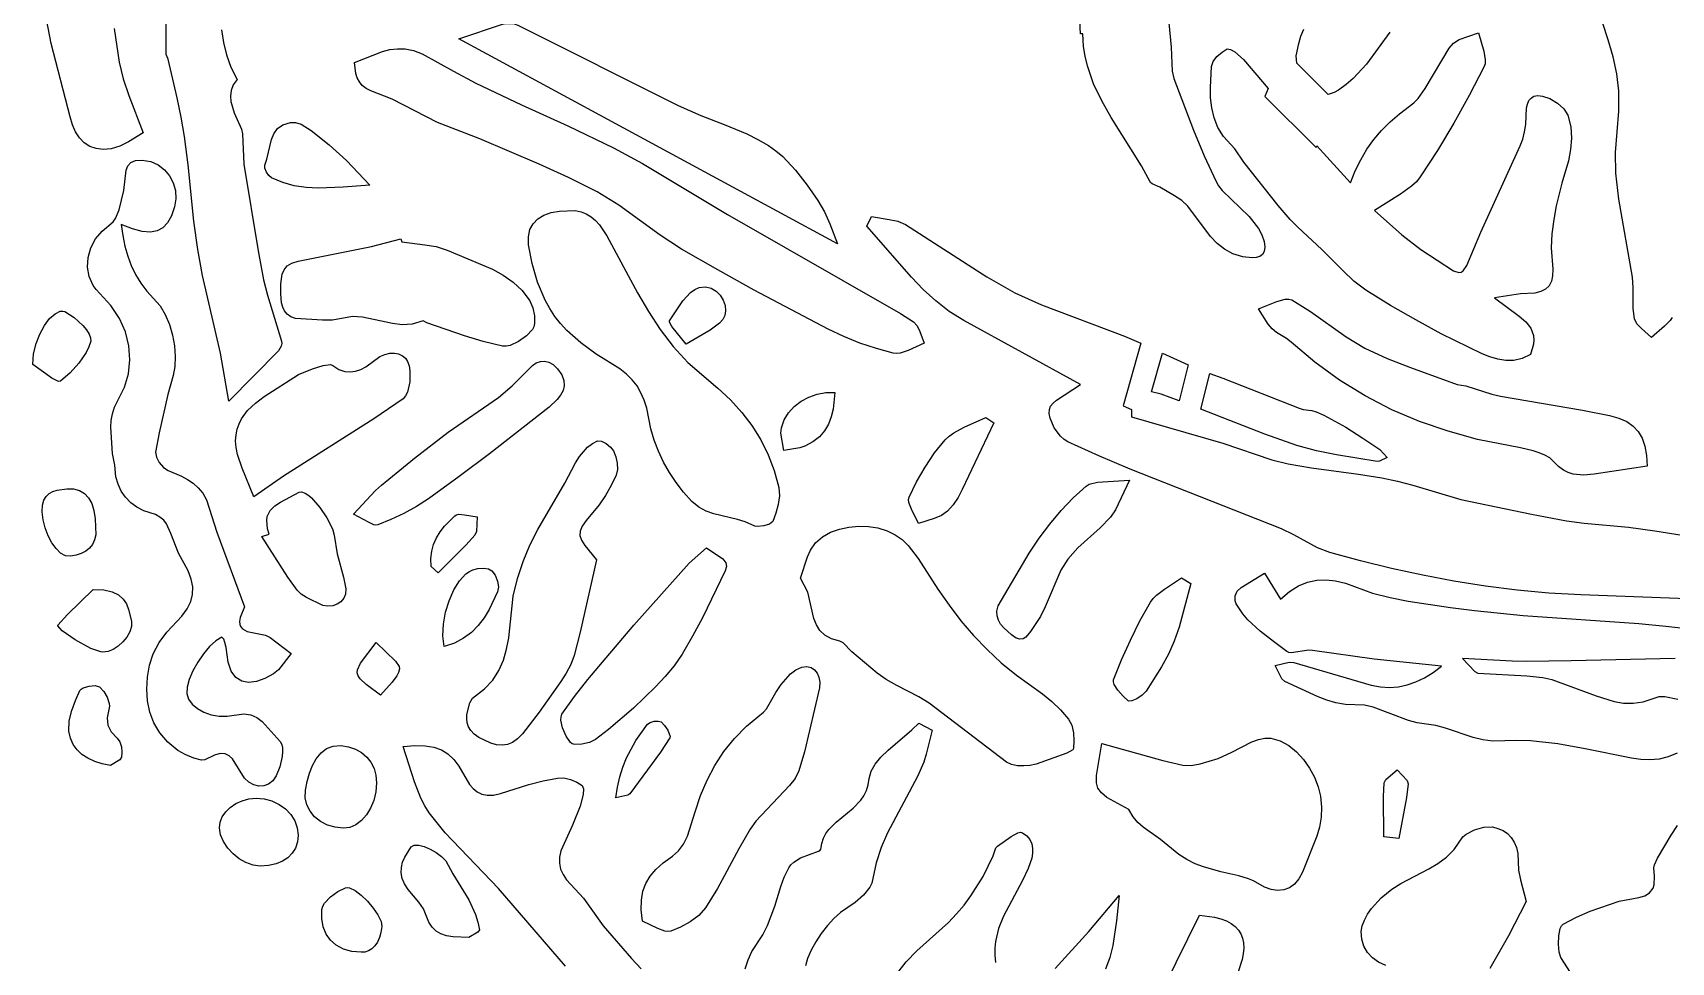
# Model space of a CAD drawing. Header units: centimetres. Extents: x 3 to 18, y 0.8 to 29.
# Drawn here: x 3.01 to 10.25, y 10.61 to 14.71 of the extents above; entities that cross this region are included whole.
import ezdxf

# ---------------------------------------------------------------- set-up
doc = ezdxf.new("R2010")
doc.units = ezdxf.units.CM
doc.layers.add('CUT', color=7, linetype='Continuous')

msp = doc.modelspace()

# ---------------------------------------------------------------- linework, layer by layer
at = {"layer": 'CUT'}
for points in [[(8.010336, 14.943971), (8.038744, 14.650886), (8.042003, 14.545681), (8.049612, 14.513092), (8.136427, 14.284558), (8.183475, 14.17186), (8.234761, 14.061263), (8.247939, 14.038959), (8.264113, 14.018183), (8.382963, 13.90327), (8.423309, 13.851394), (8.439116, 13.82317), (8.448961, 13.793921), (8.451769, 13.768655), (8.448924, 13.749553), (8.441175, 13.735928), (8.429269, 13.727092), (8.413954, 13.722356), (8.395978, 13.721032), (8.355032, 13.725867), (8.310929, 13.739202), (8.273321, 13.75943), (8.240905, 13.785196), (8.212379, 13.815146), (8.111144, 13.94969), (8.084702, 13.974517), (8.053567, 13.995387), (7.987603, 14.033771), (7.953945, 14.047679), (7.947262, 14.054267), (7.907877, 14.128106), (7.773237, 14.341535), (7.731488, 14.414206), (7.695618, 14.489755), (7.668216, 14.569447), (7.658499, 14.611243), (7.651869, 14.654551), (7.64829, 14.709868), (7.638303, 14.709705), (7.620588, 15.061066)], [(3.844612, 14.728183), (3.853202, 14.672638), (3.867008, 14.617587), (3.886815, 14.563087), (3.913408, 14.509194), (3.897092, 14.484562), (3.887744, 14.460159), (3.884433, 14.435813), (3.886228, 14.411352), (3.90141, 14.361401), (3.933168, 14.289729), (3.937576, 14.269162), (3.944083, 14.134827), (4.006773, 13.752049), (4.030992, 13.625106), (4.047622, 13.556849), (4.109993, 13.354476), (4.110599, 13.344027), (4.107892, 13.332262), (4.09607, 13.31174), (3.876841, 13.08873), (3.840898, 13.300826), (3.761432, 13.643777), (3.739844, 13.758892), (3.722821, 13.88303), (3.697308, 14.132711), (3.681861, 14.257166), (3.666982, 14.342785), (3.648672, 14.427903), (3.609362, 14.597733), (3.600886, 14.619619), (3.601783, 14.97074)], [(3.37103, 14.733892), (3.393285, 14.584499), (3.410619, 14.512004), (3.436205, 14.438182), (3.498909, 14.273571), (3.43363, 14.233711), (3.396654, 14.21451), (3.35726, 14.202368), (3.322302, 14.199555), (3.290819, 14.203462), (3.26283, 14.213659), (3.238358, 14.229716), (3.217424, 14.251205), (3.20005, 14.277696), (3.186256, 14.30876), (3.176064, 14.343967), (3.092593, 14.66695), (3.072546, 14.775617)], [(9.004053, 14.717509), (8.900155, 14.577092), (8.842184, 14.513696), (8.810643, 14.486071), (8.776998, 14.462063), (8.758074, 14.451594), (8.732066, 14.442447), (8.592529, 14.580125), (8.590462, 14.612809), (8.601432, 14.667476), (8.610068, 14.69975), (8.623323, 14.731458)], [(10.250784, 13.458651), (10.24207, 13.445071), (10.217196, 13.419506), (10.159592, 13.370058), (10.11459, 13.409881), (10.095094, 13.430478), (10.083917, 13.452977), (10.078022, 13.498039), (10.077863, 13.590857), (10.074574, 13.636851), (10.014872, 13.980349), (10.001371, 14.095308), (10.000588, 14.185905), (10.014946, 14.368394), (10.014935, 14.459152), (10.005588, 14.534413), (9.989256, 14.609329), (9.968011, 14.68345), (9.943924, 14.756329)], [(10.394865, 12.213962), (9.847, 12.234297), (9.705773, 12.241839), (9.565399, 12.254565), (9.425832, 12.272136), (9.28703, 12.294216), (9.148949, 12.320467), (9.011545, 12.350554), (8.874774, 12.384138), (8.738592, 12.420882), (8.684109, 12.441708), (8.579421, 12.498756), (8.526031, 12.524914), (7.857577, 12.78904), (7.718658, 12.847207), (7.581598, 12.909274), (7.565505, 12.919469), (7.549835, 12.93402), (7.522314, 12.971839), (7.504128, 13.014031), (7.500128, 13.034049), (7.500373, 13.051898), (7.505793, 13.066363), (7.516658, 13.080077), (7.531913, 13.093313), (7.637213, 13.161842), (7.123014, 13.444303), (7.057937, 13.485302), (6.998406, 13.531667), (6.94329, 13.582303), (6.891461, 13.636116), (6.694416, 13.861272), (6.714873, 13.903272), (6.793069, 13.891019), (6.830878, 13.882722), (6.865018, 13.868241), (7.224867, 13.637662), (7.348304, 13.567747), (7.465975, 13.513503), (7.831854, 13.375301), (7.90383, 13.344532), (7.825855, 13.068813), (7.863037, 13.052213), (7.863037, 13.01984), (8.265857, 12.90283), (8.482347, 12.8304), (8.555599, 12.811794), (8.658397, 12.793982), (8.865704, 12.766691), (8.968929, 12.750613), (9.037762, 12.735919), (9.106012, 12.717985), (9.317736, 12.655555), (9.628639, 12.589608), (9.784426, 12.561029), (9.862569, 12.550361), (10.058199, 12.532342), (10.173982, 12.517247), (10.443673, 12.474424)], [(10.272721, 11.53488), (10.23251, 11.518389), (10.192385, 11.509172), (10.152122, 11.506024), (10.111497, 11.507735), (10.070287, 11.5131), (9.865769, 11.555008), (9.745066, 11.576466), (9.624401, 11.589172), (9.564489, 11.590631), (9.458066, 11.587722), (9.413773, 11.593894), (9.371468, 11.604647), (9.249233, 11.646025), (9.207629, 11.656738), (9.125015, 11.668919), (9.085831, 11.680152), (8.93076, 11.738657), (8.892353, 11.74716), (8.808509, 11.750671), (8.765982, 11.757471), (8.725863, 11.768688), (8.687529, 11.783202), (8.539538, 11.851848), (8.526197, 11.863008), (8.496852, 11.922598), (8.559831, 11.936532), (8.57922, 11.935082), (8.921977, 11.835612), (8.962917, 11.827481), (9.002887, 11.824961), (9.04207, 11.827905), (9.080648, 11.836167), (9.118807, 11.849599), (9.156728, 11.868055), (9.194596, 11.891387), (9.232593, 11.919448), (8.934591, 11.949853), (8.662296, 11.988879), (8.646613, 11.989355), (8.567767, 11.977999), (8.557351, 11.979426), (8.54885, 11.983484), (8.489471, 12.027643), (8.430831, 12.073616), (8.377368, 12.123499), (8.353967, 12.150561), (8.325633, 12.193963), (8.321028, 12.207234), (8.3206, 12.230387), (8.330079, 12.249905), (8.347304, 12.266849), (8.450433, 12.33007), (8.521273, 12.21464), (8.561043, 12.248548), (8.600809, 12.273565), (8.640806, 12.290254), (8.681272, 12.299179), (8.722442, 12.300904), (8.764554, 12.295993), (8.807843, 12.28501), (8.927571, 12.241848), (9.005468, 12.221758), (9.084877, 12.206189), (9.271011, 12.177605), (9.377978, 12.164532), (9.592506, 12.143551), (10.103663, 12.10798), (10.222487, 12.096467), (10.578431, 12.05588)], [(10.263872, 11.953402), (9.80473, 11.942552), (9.60724, 11.940245), (9.543484, 11.941476), (9.324645, 11.95263), (9.37876, 11.895068), (9.392382, 11.888937), (9.608355, 11.876128), (9.679953, 11.86912), (9.719287, 11.860224), (9.914841, 11.787864), (9.994439, 11.763029), (10.035464, 11.756191), (10.07796, 11.755342), (10.12242, 11.762185), (10.192548, 11.784674), (10.218411, 11.784984), (10.275779, 11.773054)], [(6.157856, 10.583719), (6.169883, 10.623698), (6.185982, 10.660421), (6.234879, 10.733317), (6.256537, 10.774958), (6.288036, 10.860506), (6.314619, 10.946242), (6.330132, 10.988119), (6.349295, 11.028769), (6.358946, 11.042416), (6.371639, 11.054619), (6.401247, 11.073994), (6.481438, 11.102001), (6.488832, 11.106604), (6.491748, 11.111623), (6.495479, 11.137048), (6.502955, 11.159699), (6.513646, 11.180002), (6.527024, 11.198383), (6.559729, 11.231082), (6.634137, 11.292149), (6.667386, 11.327328), (6.681172, 11.347569), (6.692362, 11.370145), (6.700426, 11.395483), (6.704837, 11.424007), (6.713077, 11.456048), (6.731168, 11.487306), (6.756928, 11.517952), (6.788173, 11.548162), (6.89299, 11.637911), (6.924344, 11.668112), (6.9825, 11.636415), (6.956954, 11.530428), (6.94554, 11.496226), (6.917521, 11.431979), (6.786005, 11.183316), (6.758061, 11.118634), (6.736008, 11.051105), (6.717016, 10.961703), (6.707877, 10.94352), (6.679698, 10.908267), (6.643567, 10.876739), (6.577847, 10.832113), (6.548932, 10.805813), (6.520281, 10.774349), (6.493129, 10.739348), (6.468715, 10.70244), (6.448276, 10.665251), (6.433049, 10.629412), (6.424273, 10.596549)], [(5.364374, 10.595426), (5.06732, 10.937384), (4.832603, 11.183673), (4.762231, 11.271376), (4.74236, 11.30256), (4.725445, 11.336029), (4.697653, 11.408378), (4.646396, 11.564647), (4.698443, 11.569128), (4.74351, 11.568219), (4.782411, 11.561784), (4.815959, 11.549686), (4.844969, 11.531791), (4.870253, 11.507962), (4.892625, 11.478065), (4.939957, 11.396995), (4.955992, 11.378763), (4.974199, 11.364286), (4.994953, 11.354253), (5.018631, 11.349356), (5.045608, 11.350284), (5.07626, 11.357727), (5.201468, 11.39649), (5.264928, 11.41261), (5.328901, 11.425519), (5.356568, 11.425958), (5.385861, 11.419432), (5.413907, 11.407535), (5.437831, 11.391864), (5.443565, 11.377207), (5.442385, 11.353387), (5.429117, 11.301297), (5.39548, 11.217245), (5.343054, 11.104554), (5.336756, 11.075819), (5.336743, 11.049036), (5.342414, 11.02384), (5.353168, 10.999864), (5.368404, 10.976743), (5.442737, 10.895051), (5.529843, 10.772971), (5.654741, 10.629602), (5.698532, 10.583855)], [(9.801385, 10.567653), (9.758494, 10.633112), (9.751127, 10.656903), (9.748388, 10.691602), (9.749464, 10.728823), (9.755938, 10.76092), (9.761694, 10.772657), (9.769395, 10.780246), (9.827851, 10.811532), (9.889037, 10.838408), (10.015696, 10.882028), (10.103269, 10.897559), (10.129405, 10.905269), (10.150934, 10.918487), (10.166006, 10.939758), (10.170544, 10.954209), (10.172467, 10.992331), (10.169097, 11.029496), (10.172076, 11.042977), (10.185071, 11.071177), (10.245339, 11.172767), (10.273278, 11.2154)], [(6.82622, 10.561576), (6.868112, 10.613598), (6.914877, 10.662183), (7.05494, 10.788431), (7.090984, 10.825718), (7.124057, 10.864506), (7.15436, 10.90484), (7.207461, 10.990316), (7.251895, 11.082492), (7.264457, 11.117155), (7.271246, 11.124845), (7.33236, 11.167772), (7.360806, 11.18309), (7.37228, 11.185932), (7.381076, 11.184314), (7.400494, 11.170129), (7.414168, 11.153629), (7.422666, 11.135166), (7.426556, 11.115093), (7.426406, 11.093765), (7.422785, 11.071535), (7.407398, 11.02578), (7.381909, 10.97271), (7.298016, 10.815866), (7.27646, 10.761324), (7.262553, 10.704129), (7.2593, 10.674251), (7.258958, 10.643366), (7.261861, 10.61136)], [(8.986305, 10.598415), (8.954242, 10.612975), (8.926921, 10.632119), (8.904959, 10.65553), (8.888976, 10.682893), (8.87959, 10.713889), (8.87742, 10.748203), (8.88158, 10.773189), (8.891204, 10.7988), (8.90538, 10.824487), (8.923193, 10.849699), (8.966074, 10.896499), (9.012537, 10.934794), (9.05178, 10.9597), (9.176316, 11.024059), (9.216381, 11.048065), (9.253865, 11.076351), (9.287653, 11.110717), (9.326582, 11.165944), (9.340764, 11.1779), (9.37767, 11.197417), (9.419054, 11.208867), (9.456621, 11.209599), (9.48126, 11.203471), (9.503578, 11.193716), (9.523228, 11.180369), (9.539866, 11.163467), (9.553146, 11.143045), (9.562722, 11.119139), (9.568248, 11.091784), (9.571851, 11.018928), (9.580131, 10.976628), (9.605454, 10.88), (9.527584, 10.729279), (9.445134, 10.584487)], [(7.525905, 10.584701), (7.674216, 10.747803), (7.808029, 10.906502), (7.797104, 10.794747), (7.781084, 10.686104), (7.767685, 10.633496), (7.748838, 10.582322)], [(8.009349, 10.506591), (8.162622, 10.820911), (8.229862, 10.811735), (8.257956, 10.804168), (8.282454, 10.79464), (8.303419, 10.783173), (8.320919, 10.769786), (8.335017, 10.754499), (8.34578, 10.737333), (8.353274, 10.718307), (8.357562, 10.697442), (8.358711, 10.674758), (8.356787, 10.650274), (8.351854, 10.624012), (8.333224, 10.566229)]]:
    msp.add_lwpolyline(points, dxfattribs=at)
for points in [[(5.152678, 14.748179), (5.861073, 14.393546), (5.961726, 14.350063), (6.064357, 14.310385), (6.165199, 14.268168), (6.213774, 14.244125), (6.26049, 14.217067), (6.292752, 14.19424), (6.323188, 14.168141), (6.379348, 14.108431), (6.430507, 14.042534), (6.478202, 13.975048), (6.508036, 13.923947), (6.530939, 13.871614), (6.564182, 13.783366), (4.892231, 14.688576), (5.086169, 14.753644), (5.102466, 14.756542), (5.137218, 14.753777)], [(9.050929, 14.002625), (8.936304, 13.931017), (9.057495, 13.822924), (9.140758, 13.758666), (9.284652, 13.664685), (9.308847, 13.656743), (9.318585, 13.658484), (9.327301, 13.664207), (9.343319, 13.688121), (9.405934, 13.834701), (9.578936, 14.215282), (9.590371, 14.245826), (9.598765, 14.277945), (9.603824, 14.310702), (9.607511, 14.383124), (9.611473, 14.400543), (9.617918, 14.415381), (9.627291, 14.426983), (9.640037, 14.434693), (9.656602, 14.437857), (9.67743, 14.435818), (9.7108, 14.424271), (9.743941, 14.404724), (9.771775, 14.379767), (9.789221, 14.351993), (9.802888, 14.300382), (9.806497, 14.249585), (9.802221, 14.199417), (9.792233, 14.149693), (9.763816, 14.050839), (9.738636, 13.951547), (9.728098, 13.890233), (9.719767, 13.828205), (9.716246, 13.766415), (9.723375, 13.671957), (9.722539, 13.642824), (9.717236, 13.618365), (9.707071, 13.598531), (9.691649, 13.583271), (9.670576, 13.572534), (9.643456, 13.56627), (9.58074, 13.562907), (9.466184, 13.545266), (9.575182, 13.464531), (9.604187, 13.438742), (9.625882, 13.410577), (9.638081, 13.378274), (9.639936, 13.36002), (9.638597, 13.34007), (9.625242, 13.294204), (9.588407, 13.276556), (9.551993, 13.268284), (9.516067, 13.267847), (9.480697, 13.273706), (9.445949, 13.28432), (9.411891, 13.298151), (9.23117, 13.38634), (9.118036, 13.447304), (9.006803, 13.511745), (8.897566, 13.57922), (8.845429, 13.61834), (8.797194, 13.663595), (8.703488, 13.758475), (8.596962, 13.8563), (8.564009, 13.891138), (8.51143, 13.95307), (8.359145, 14.143594), (8.319717, 14.202728), (8.269716, 14.257386), (8.24455, 14.297332), (8.22748, 14.339324), (8.217146, 14.382968), (8.212189, 14.427867), (8.211249, 14.473628), (8.215982, 14.566156), (8.223581, 14.588204), (8.240609, 14.61002), (8.26287, 14.629207), (8.286168, 14.643365), (8.300239, 14.641817), (8.319586, 14.630488), (8.357128, 14.59653), (8.466616, 14.469235), (8.452284, 14.434238), (8.679134, 14.208779), (8.682122, 14.216018), (8.830462, 14.052212), (8.851145, 14.10508), (8.875136, 14.154449), (8.902465, 14.200537), (8.933162, 14.243563), (8.967259, 14.283745), (9.004785, 14.3213), (9.045771, 14.356448), (9.110214, 14.405645), (9.128194, 14.42479), (9.159878, 14.469272), (9.265609, 14.647384), (9.285644, 14.66973), (9.309711, 14.685105), (9.395898, 14.71485), (9.41814, 14.633452), (9.424932, 14.59495), (9.424131, 14.577829), (9.419348, 14.562729), (9.354568, 14.438526), (9.286474, 14.315943), (9.214517, 14.195686), (9.138148, 14.078459), (9.120823, 14.057009), (9.100148, 14.03762)], [(6.523433, 13.407178), (6.197344, 13.579243), (6.036003, 13.668428), (5.876223, 13.760252), (5.781909, 13.821724), (5.598784, 13.953953), (5.503216, 14.012601), (5.376606, 14.076335), (5.247186, 14.134861), (4.985709, 14.246824), (4.798508, 14.319627), (4.598685, 14.422134), (4.504163, 14.457962), (4.483244, 14.469185), (4.466593, 14.482377), (4.453756, 14.497719), (4.444277, 14.515389), (4.437704, 14.535568), (4.431456, 14.584169), (4.555349, 14.631834), (4.588423, 14.640418), (4.621707, 14.644737), (4.65598, 14.643842), (4.692023, 14.636783), (4.730616, 14.622608), (4.869112, 14.544769), (4.967909, 14.492889), (5.169956, 14.39648), (5.374245, 14.303543), (5.57634, 14.206476), (5.704049, 14.137203), (6.078923, 13.913063), (6.84326, 13.476062), (6.90061, 13.438383), (6.916382, 13.420829), (6.92773, 13.396954), (6.947292, 13.34473), (6.876545, 13.313158), (6.84212, 13.301362), (6.82581, 13.299259), (6.810355, 13.300754), (6.736611, 13.320744), (6.663783, 13.345327), (6.59251, 13.37423)], [(4.065314, 14.07424), (4.053423, 14.084411), (4.043043, 14.100187), (4.036638, 14.116927), (4.036674, 14.129987), (4.045581, 14.15706), (4.065195, 14.243543), (4.076079, 14.269518), (4.092494, 14.291763), (4.116454, 14.308895), (4.149974, 14.319534), (4.172257, 14.31878), (4.196196, 14.310889), (4.240901, 14.284248), (4.320746, 14.219805), (4.397409, 14.151338), (4.500609, 14.042828), (4.382266, 14.033441), (4.271496, 14.029443), (4.218376, 14.032327), (4.166459, 14.039991), (4.115515, 14.05358)], [(3.823793, 12.511374), (3.945895, 12.181514), (3.92772, 12.133901), (3.925115, 12.117125), (3.926139, 12.103509), (3.930347, 12.092669), (3.937299, 12.084219), (3.957658, 12.072941), (4.038502, 12.056315), (4.060229, 12.046218), (4.152136, 11.975289), (4.096902, 11.903151), (4.07484, 11.885089), (4.035875, 11.864533), (3.998871, 11.851845), (3.964696, 11.847889), (3.934217, 11.853527), (3.908302, 11.869622), (3.887818, 11.897037), (3.873633, 11.936636), (3.865284, 12.00098), (3.859726, 12.024192), (3.854728, 12.038694), (3.845748, 12.046724), (3.819868, 12.030925), (3.792615, 12.005581), (3.765618, 11.973305), (3.740507, 11.936707), (3.71891, 11.898398), (3.702456, 11.860991), (3.692774, 11.827095), (3.691493, 11.799323), (3.699732, 11.774094), (3.715942, 11.751356), (3.738804, 11.731768), (3.766997, 11.715989), (3.799201, 11.704679), (3.834095, 11.698497), (3.87036, 11.698102), (3.943037, 11.709124), (3.974085, 11.704551), (4.000801, 11.692408), (4.024167, 11.674668), (4.103791, 11.587239), (4.110533, 11.576586), (4.113903, 11.561047), (4.114317, 11.541877), (4.112188, 11.520331), (4.101961, 11.475129), (4.086535, 11.435481), (4.071404, 11.413338), (4.052819, 11.398443), (4.031864, 11.390565), (4.009621, 11.389477), (3.987176, 11.394948), (3.96561, 11.406747), (3.946009, 11.424647), (3.892832, 11.509743), (3.878145, 11.523951), (3.860692, 11.532535), (3.839558, 11.53399), (3.813828, 11.526812), (3.771436, 11.505378), (3.757059, 11.504966), (3.722171, 11.512927), (3.68502, 11.528709), (3.652699, 11.54764), (3.607632, 11.584332), (3.572279, 11.625038), (3.545968, 11.669231), (3.528028, 11.716383), (3.517785, 11.765968), (3.514567, 11.817458), (3.517702, 11.870324), (3.526518, 11.92404), (3.543105, 11.974365), (3.569553, 12.023227), (3.602916, 12.068657), (3.670281, 12.14057), (3.693151, 12.172207), (3.708788, 12.203956), (3.717119, 12.236179), (3.718075, 12.269237), (3.711583, 12.303493), (3.697573, 12.339307), (3.654454, 12.417426), (3.621134, 12.504645), (3.601913, 12.54691), (3.589761, 12.562994), (3.572811, 12.577091), (3.553307, 12.588072), (3.501437, 12.604943), (3.471702, 12.620385), (3.444891, 12.640488), (3.421608, 12.664607), (3.402455, 12.692097), (3.388038, 12.722314), (3.378957, 12.754613), (3.374239, 12.805786), (3.364268, 12.85821), (3.356023, 12.974693), (3.357868, 13.003715), (3.363223, 13.032965), (3.373063, 13.062578), (3.416638, 13.150056), (3.434085, 13.209946), (3.440625, 13.271335), (3.43618, 13.333196), (3.42067, 13.394506), (3.394018, 13.45424), (3.356145, 13.511372), (3.29124, 13.581688), (3.27836, 13.599796), (3.260847, 13.639043), (3.253804, 13.680892), (3.256602, 13.723621), (3.268614, 13.765506), (3.28921, 13.804822), (3.317761, 13.839847), (3.366384, 13.880075), (3.376882, 13.895093), (3.392666, 13.933269), (3.414082, 14.019356), (3.424584, 14.108915), (3.431794, 14.127776), (3.444669, 14.142378), (3.465125, 14.151298), (3.495075, 14.153113), (3.532328, 14.146279), (3.565272, 14.131525), (3.593288, 14.110101), (3.615757, 14.083254), (3.632058, 14.052236), (3.641573, 14.018295), (3.643683, 13.982682), (3.637767, 13.946644), (3.624014, 13.907085), (3.607161, 13.876254), (3.586517, 13.854051), (3.561391, 13.840377), (3.531093, 13.835131), (3.494933, 13.838214), (3.452221, 13.849525), (3.402265, 13.868964), (3.408926, 13.819939), (3.418339, 13.773315), (3.430766, 13.72904), (3.446471, 13.687058), (3.465717, 13.647315), (3.488766, 13.609757), (3.515881, 13.57433), (3.573885, 13.509508), (3.596432, 13.47103), (3.614669, 13.427508), (3.628298, 13.380904), (3.637023, 13.33318), (3.640547, 13.286297), (3.638571, 13.242219), (3.6308, 13.202907), (3.607497, 13.119021), (3.569189, 12.948953), (3.553915, 12.863245), (3.557176, 12.842011), (3.570149, 12.817993), (3.588748, 12.796524), (3.608887, 12.782936), (3.668075, 12.757636), (3.695161, 12.743316), (3.720076, 12.726683), (3.742447, 12.706836), (3.7619, 12.682878), (3.778063, 12.653908)], [(6.199334, 12.537116), (6.157649, 12.55632), (6.123712, 12.567115), (6.018653, 12.59099), (5.984691, 12.603155), (5.952331, 12.620943), (5.922213, 12.646468), (5.885386, 12.687611), (5.852158, 12.730292), (5.822564, 12.774532), (5.796643, 12.82035), (5.774432, 12.867767), (5.755967, 12.916802), (5.741286, 12.967476), (5.722294, 13.058538), (5.711324, 13.093943), (5.697241, 13.126317), (5.679767, 13.155953), (5.658625, 13.183142), (5.633539, 13.208177), (5.60423, 13.231351), (5.499633, 13.296553), (5.431311, 13.345753), (5.369236, 13.401032), (5.341721, 13.4311), (5.317183, 13.462865), (5.294708, 13.497689), (5.274447, 13.534675), (5.240663, 13.613496), (5.216025, 13.696067), (5.200725, 13.779123), (5.199874, 13.814944), (5.206775, 13.845909), (5.22086, 13.872023), (5.241563, 13.893288), (5.268318, 13.90971), (5.300558, 13.921292), (5.337717, 13.928038), (5.407004, 13.929826), (5.432468, 13.925121), (5.455792, 13.916155), (5.477149, 13.903247), (5.496714, 13.886716), (5.514658, 13.866879), (5.546381, 13.818561), (5.68168, 13.566475), (5.729869, 13.484538), (5.782071, 13.405435), (5.839765, 13.330236), (5.904433, 13.260015), (6.036871, 13.146607), (6.091817, 13.094553), (6.141958, 13.039407), (6.186861, 12.980896), (6.226093, 12.918746), (6.259221, 12.852683), (6.28581, 12.782433), (6.305427, 12.707723), (6.30814, 12.670931), (6.303125, 12.632328), (6.292578, 12.593922), (6.278696, 12.557723), (6.264692, 12.546344), (6.239294, 12.538348), (6.211417, 12.535755)], [(4.29037, 13.446263), (4.17213, 13.454423), (4.151287, 13.461513), (4.135167, 13.472613), (4.123252, 13.487008), (4.115026, 13.503986), (4.109971, 13.522832), (4.107306, 13.563275), (4.107592, 13.606769), (4.113113, 13.649847), (4.121225, 13.669063), (4.134709, 13.685573), (4.154922, 13.698511), (4.183219, 13.707009), (4.507959, 13.771627), (4.636484, 13.805359), (4.64052, 13.791882), (4.743175, 13.779546), (4.793427, 13.770952), (4.840678, 13.755589), (5.042013, 13.671782), (5.089296, 13.645729), (5.133261, 13.614646), (5.172859, 13.577037), (5.207042, 13.53141), (5.220264, 13.501321), (5.227704, 13.465747), (5.227647, 13.431628), (5.224272, 13.417282), (5.218379, 13.405901), (5.191073, 13.377116), (5.156092, 13.351726), (5.11899, 13.334916), (5.10138, 13.331349), (5.085324, 13.331872), (5.00089, 13.351707), (4.917573, 13.377572), (4.751951, 13.434649), (4.735413, 13.444224), (4.687255, 13.429139), (4.643292, 13.425919), (4.599516, 13.431169), (4.467758, 13.460305), (4.423175, 13.461998), (4.335506, 13.445792)], [(5.982525, 13.593801), (6.007757, 13.587986), (6.029417, 13.574755), (6.04704, 13.556099), (6.060163, 13.534011), (6.068323, 13.510485), (6.071055, 13.487511), (6.067897, 13.467084), (6.058465, 13.449009), (6.043708, 13.432559), (6.002046, 13.402529), (5.896905, 13.339902), (5.833563, 13.418939), (5.82237, 13.437812), (5.822602, 13.443211), (5.881432, 13.531424), (5.915625, 13.568117), (5.934304, 13.581439), (5.954184, 13.590205)], [(8.541259, 13.538989), (8.557255, 13.539591), (8.570812, 13.535656), (8.652756, 13.485091), (8.810556, 13.372696), (8.893025, 13.323521), (8.992304, 13.277727), (9.094573, 13.237778), (9.301539, 13.162728), (9.339481, 13.156779), (9.453985, 13.119664), (9.492724, 13.110415), (9.853909, 13.048629), (9.973715, 13.025321), (10.015467, 13.013906), (10.050191, 12.998662), (10.078411, 12.979151), (10.100654, 12.954937), (10.117446, 12.925583), (10.129312, 12.890653), (10.136779, 12.849709), (10.140372, 12.802317), (9.906625, 12.767044), (9.858392, 12.762819), (9.813261, 12.766753), (9.791451, 12.773586), (9.769927, 12.784628), (9.748526, 12.800601), (9.709569, 12.83816), (9.688196, 12.851112), (9.663782, 12.861544), (9.637141, 12.869917), (9.580446, 12.882333), (9.390955, 12.920147), (9.26099, 12.95579), (9.134899, 12.99937), (9.01284, 13.051279), (8.894971, 13.111908), (8.781449, 13.181648), (8.672434, 13.260891), (8.568082, 13.350027), (8.54771, 13.365465), (8.503321, 13.392351), (8.483736, 13.408342), (8.466912, 13.42847), (8.424504, 13.496754), (8.504122, 13.528222)], [(3.109793, 13.475023), (3.132822, 13.485973), (3.143588, 13.486771), (3.153595, 13.48412), (3.193824, 13.458538), (3.232616, 13.422669), (3.248466, 13.403546), (3.260347, 13.385055), (3.267056, 13.368264), (3.26739, 13.35424), (3.258852, 13.328939), (3.247042, 13.304116), (3.215461, 13.25673), (3.176362, 13.213735), (3.133456, 13.176786), (3.125026, 13.175769), (3.096173, 13.189939), (3.01155, 13.251172), (3.015371, 13.29742), (3.026292, 13.342729), (3.042755, 13.385121), (3.063199, 13.422619), (3.086065, 13.453245)], [(4.608264, 13.301094), (4.627081, 13.297372), (4.643518, 13.289736), (4.656919, 13.278501), (4.666628, 13.263985), (4.673075, 13.245309), (4.676823, 13.223125), (4.676501, 13.174193), (4.666227, 13.129108), (4.657534, 13.111735), (4.646564, 13.099793), (4.517387, 13.010615), (4.118758, 12.758394), (3.98817, 12.667192), (3.936016, 12.793168), (3.915281, 12.853877), (3.909309, 12.883889), (3.907436, 12.913757), (3.909495, 12.940988), (3.914604, 12.966026), (3.922494, 12.989054), (3.9329, 13.010258), (3.960183, 13.047928), (3.994311, 13.08051), (4.033143, 13.10948), (4.184533, 13.206303), (4.247099, 13.231027), (4.2941, 13.246492), (4.325646, 13.250082), (4.337066, 13.246036), (4.363483, 13.229404), (4.389001, 13.220443), (4.413604, 13.21813), (4.437276, 13.221443), (4.460001, 13.229359), (4.481762, 13.240856), (4.544101, 13.285605), (4.566118, 13.295527), (4.587724, 13.300584)], [(5.291801, 13.062341), (5.027762, 12.856782), (4.893848, 12.756456), (4.758669, 12.6579), (4.706024, 12.623752), (4.650379, 12.593723), (4.592856, 12.566931), (4.534574, 12.542493), (4.526571, 12.541292), (4.517074, 12.543208), (4.493502, 12.554282), (4.4274, 12.590649), (4.524304, 12.694167), (4.551164, 12.718653), (4.697182, 12.837151), (4.845931, 12.952167), (5.068075, 13.105708), (5.128222, 13.157315), (5.217625, 13.246656), (5.235015, 13.257769), (5.252746, 13.264505), (5.270911, 13.266056), (5.289604, 13.261613), (5.308917, 13.250368), (5.328944, 13.231512), (5.347561, 13.20549), (5.356869, 13.180737), (5.3582, 13.157315), (5.352886, 13.135287), (5.342258, 13.114714), (5.327647, 13.095658)], [(7.999609, 13.301198), (8.113607, 13.249112), (8.073498, 13.091062), (7.993579, 13.119604), (7.951517, 13.130721)], [(8.679741, 12.869563), (8.593094, 12.893368), (8.452324, 12.943044), (8.169926, 13.053715), (8.209684, 13.210769), (8.266434, 13.190818), (8.603062, 13.057548), (8.621525, 13.052685), (8.66009, 13.047273), (8.67818, 13.04186), (8.711767, 13.026417), (8.8094, 12.973529), (8.885048, 12.925498), (8.95919, 12.875081), (8.992321, 12.8401), (8.95827, 12.824058), (8.947721, 12.82327), (8.768479, 12.852119)], [(6.421117, 12.890486), (6.398993, 12.883257), (6.328513, 12.871278), (6.315045, 12.947842), (6.316927, 12.971866), (6.329176, 13.00602), (6.348554, 13.037236), (6.373965, 13.064882), (6.404312, 13.088327), (6.438499, 13.106939), (6.475429, 13.120087), (6.514005, 13.127139), (6.553129, 13.127465), (6.545421, 13.053786), (6.537076, 13.019494), (6.524759, 12.987467), (6.507738, 12.958128), (6.485279, 12.931902), (6.45665, 12.909213)], [(7.050996, 12.602909), (7.023559, 12.584438), (6.991324, 12.571217), (6.923274, 12.548687), (6.891657, 12.611999), (6.880184, 12.641616), (6.878618, 12.654463), (6.881009, 12.665448), (6.91447, 12.732563), (6.951843, 12.798083), (6.993694, 12.860469), (7.04059, 12.918185), (7.058225, 12.93488), (7.078299, 12.949371), (7.123604, 12.973688), (7.219765, 13.017301), (7.254936, 12.992788), (7.115991, 12.699502), (7.097378, 12.664191), (7.076209, 12.631274)], [(5.089794, 11.946306), (5.104023, 11.994558), (5.113559, 12.044521), (5.133203, 12.228271), (5.151231, 12.30602), (5.176271, 12.380589), (5.207029, 12.452599), (5.242213, 12.522668), (5.361391, 12.72742), (5.408278, 12.81628), (5.426129, 12.844243), (5.461673, 12.885586), (5.482539, 12.902224), (5.504975, 12.91324), (5.52215, 12.912008), (5.54313, 12.901941), (5.562712, 12.886613), (5.575686, 12.869597), (5.58558, 12.8438), (5.591869, 12.815355), (5.592977, 12.787285), (5.587333, 12.762615), (5.565731, 12.717158), (5.540731, 12.672943), (5.512376, 12.630922), (5.454832, 12.561871), (5.437457, 12.537064), (5.428395, 12.515625), (5.427455, 12.495554), (5.434448, 12.474849), (5.449182, 12.451509), (5.501114, 12.388921), (5.428896, 12.069935), (5.40178, 11.966058), (5.386873, 11.926363), (5.366397, 11.888136), (5.342706, 11.851101), (5.24816, 11.716107), (5.173658, 11.620612), (5.152136, 11.59832), (5.130049, 11.582863), (5.107328, 11.573725), (5.083903, 11.570393), (5.059704, 11.572351), (5.03466, 11.579085), (4.98176, 11.604822), (4.960741, 11.61971), (4.945526, 11.635438), (4.935417, 11.651996), (4.929715, 11.669373), (4.927723, 11.687558), (4.928741, 11.706542), (4.940729, 11.757629), (4.953105, 11.77763), (5.006609, 11.818934), (5.04232, 11.857781), (5.069637, 11.900476)], [(7.411307, 12.418301), (7.455797, 12.484908), (7.502532, 12.546527), (7.552361, 12.60605), (7.605513, 12.66231), (7.662219, 12.714145), (7.676269, 12.722843), (7.713517, 12.731772), (7.854504, 12.739489), (7.79302, 12.608638), (7.771077, 12.577517), (7.72434, 12.530386), (7.625414, 12.441048), (7.5819, 12.391944), (7.551559, 12.343198), (7.48152, 12.18098), (7.460585, 12.138777), (7.417047, 12.072575), (7.396937, 12.047809), (7.384765, 12.040326), (7.370427, 12.038275), (7.353358, 12.043284), (7.332993, 12.056977), (7.299047, 12.088041), (7.285365, 12.104545), (7.275159, 12.12216), (7.269393, 12.141234), (7.269027, 12.162114), (7.275024, 12.185148), (7.288346, 12.210683)], [(3.287387, 12.569448), (3.289542, 12.499596), (3.284862, 12.476311), (3.275631, 12.456483), (3.262332, 12.43997), (3.245445, 12.426628), (3.225454, 12.416316), (3.202841, 12.408889), (3.178087, 12.404206), (3.15603, 12.406555), (3.134496, 12.418361), (3.114145, 12.438074), (3.095635, 12.464147), (3.079623, 12.495032), (3.066767, 12.529181), (3.057725, 12.565046), (3.053155, 12.60108), (3.054012, 12.62924), (3.059849, 12.651593), (3.069992, 12.66883), (3.083765, 12.681645), (3.100493, 12.69073), (3.119501, 12.696777), (3.161655, 12.702529), (3.192064, 12.70165), (3.218246, 12.694687), (3.240248, 12.681664), (3.258115, 12.662605), (3.271896, 12.637533), (3.281638, 12.606473)], [(4.137789, 12.312594), (4.023601, 12.491009), (4.055081, 12.502403), (4.048108, 12.525448), (4.04436, 12.56398), (4.046959, 12.579926), (4.059533, 12.606317), (4.079852, 12.626898), (4.105408, 12.643497), (4.188412, 12.687681), (4.198642, 12.688129), (4.213925, 12.682305), (4.230002, 12.672657), (4.242614, 12.661636), (4.278655, 12.619141), (4.310712, 12.574453), (4.334956, 12.524786), (4.342951, 12.497216), (4.356379, 12.415304), (4.384282, 12.3121), (4.393481, 12.260028), (4.392297, 12.237774), (4.384832, 12.218769), (4.372196, 12.203445), (4.355501, 12.192234), (4.335856, 12.185565), (4.314372, 12.183873), (4.292159, 12.187586), (4.220223, 12.222929), (4.196952, 12.237221), (4.178491, 12.255091)], [(4.973853, 12.578176), (4.971374, 12.513766), (4.964068, 12.497787), (4.92536, 12.454709), (4.801855, 12.331732), (4.771015, 12.359884), (4.76922, 12.394326), (4.772942, 12.426585), (4.781529, 12.456827), (4.794329, 12.485213), (4.810691, 12.511909), (4.829964, 12.537079), (4.874636, 12.583493), (4.882346, 12.587875), (4.892477, 12.589654), (4.91784, 12.587724)], [(7.608857, 11.58946), (7.607191, 11.555282), (7.604485, 11.549763), (7.577112, 11.534858), (7.442665, 11.486399), (7.414099, 11.480677), (7.387189, 11.478722), (7.359177, 11.479766), (7.332761, 11.485005), (7.310636, 11.495637), (6.969896, 11.756031), (6.924099, 11.784599), (6.826914, 11.833989), (6.779888, 11.861119), (6.740427, 11.889075), (6.62827, 11.982421), (6.589732, 12.022598), (6.575839, 12.029271), (6.538303, 12.03985), (6.509288, 12.05594), (6.487473, 12.076744), (6.471538, 12.101465), (6.460161, 12.129309), (6.433825, 12.245373), (6.402232, 12.307207), (6.432112, 12.401107), (6.445479, 12.431031), (6.468277, 12.463574), (6.498127, 12.489805), (6.533551, 12.509983), (6.573072, 12.524367), (6.615213, 12.533215), (6.658496, 12.536784), (6.701445, 12.535335), (6.742583, 12.529125), (6.784345, 12.516718), (6.819944, 12.499324), (6.850376, 12.477681), (6.876639, 12.452527), (6.92065, 12.394639), (7.007356, 12.258417), (7.057306, 12.187764), (7.110091, 12.119822), (7.165995, 12.054803), (7.225306, 11.992924), (7.288306, 11.934399), (7.355284, 11.879441), (7.469947, 11.797225), (7.511509, 11.763081), (7.550079, 11.725921), (7.584529, 11.685828), (7.598976, 11.658128), (7.606602, 11.624874)], [(5.403546, 11.785123), (5.462523, 11.860626), (5.665998, 12.099777), (5.909496, 12.373288), (5.986374, 12.442164), (6.058006, 12.392416), (6.072394, 12.374641), (6.074483, 12.359288), (6.069365, 12.339684), (5.968305, 12.133096), (5.925335, 12.051211), (5.878901, 11.971484), (5.843553, 11.920957), (5.803534, 11.873241), (5.760538, 11.827717), (5.663853, 11.733832), (5.554219, 11.639127), (5.496716, 11.595434), (5.469709, 11.582437), (5.436458, 11.574779), (5.405659, 11.574014), (5.393897, 11.576702), (5.386008, 11.581695), (5.366197, 11.610714), (5.350683, 11.6466), (5.343414, 11.681394), (5.344106, 11.695895), (5.348341, 11.707139)], [(4.896016, 12.295837), (4.924315, 12.326448), (4.939338, 12.33725), (4.954776, 12.344588), (4.976875, 12.349894), (5.001415, 12.351596), (5.023731, 12.34876), (5.039159, 12.340454), (5.052908, 12.320197), (5.062981, 12.294913), (5.067382, 12.269096), (5.064115, 12.24724), (5.026648, 12.168864), (5.0043, 12.132416), (4.978588, 12.09872), (4.948797, 12.06847), (4.914209, 12.042361), (4.87411, 12.021086), (4.827783, 12.00534), (4.822052, 12.052627), (4.824499, 12.104058), (4.834122, 12.156864), (4.849917, 12.208275), (4.870883, 12.255523)], [(7.995581, 11.916108), (7.92792, 11.808641), (7.910712, 11.791044), (7.88712, 11.775476), (7.864576, 11.765667), (7.850507, 11.765349), (7.826225, 11.786903), (7.802896, 11.813182), (7.786771, 11.839055), (7.783364, 11.850236), (7.784102, 11.859391), (7.819652, 11.947166), (7.858329, 12.033801), (7.900592, 12.118652), (7.946898, 12.201075), (7.958895, 12.217656), (7.97355, 12.232645), (8.00847, 12.259266), (8.084222, 12.308968), (8.125288, 12.284623), (8.074085, 12.091493), (8.05196, 12.029174), (8.025809, 11.971829)], [(3.434934, 12.169765), (3.44693, 12.118094), (3.447025, 12.094802), (3.439992, 12.0709), (3.427141, 12.047562), (3.409787, 12.02596), (3.38924, 12.007267), (3.366813, 11.992657), (3.343819, 11.983302), (3.321569, 11.980376), (3.311383, 11.981803), (3.268585, 11.997627), (3.199212, 12.035286), (3.141297, 12.075573), (3.122133, 12.09682), (3.122689, 12.100712), (3.165386, 12.14658), (3.278576, 12.257152), (3.325292, 12.255697), (3.36189, 12.247611), (3.389762, 12.233936), (3.410298, 12.21571), (3.424892, 12.193973)], [(4.444446, 11.8894), (4.444882, 11.902734), (4.458508, 11.932186), (4.527991, 12.023834), (4.613466, 11.941899), (4.630037, 11.917695), (4.631307, 11.907035), (4.627187, 11.891715), (4.619793, 11.876867), (4.59802, 11.848177), (4.546397, 11.791961), (4.484094, 11.838828), (4.45783, 11.863062), (4.449077, 11.875894)], [(6.475113, 11.888744), (6.482839, 11.870042), (6.486445, 11.847944), (6.485735, 11.823192), (6.419144, 11.541082), (6.394729, 11.457285), (6.37795, 11.423483), (6.353613, 11.392128), (6.205012, 11.235331), (6.179065, 11.19996), (6.129544, 11.113204), (6.03466, 10.937236), (5.982356, 10.852556), (5.952667, 10.818815), (5.914747, 10.790114), (5.8722, 10.766928), (5.82863, 10.749731), (5.816105, 10.747938), (5.802321, 10.749792), (5.771729, 10.761353), (5.703708, 10.794248), (5.698691, 10.843596), (5.699257, 10.886969), (5.705692, 10.925411), (5.71828, 10.959969), (5.737304, 10.991687), (5.763049, 11.021612), (5.795799, 11.050788), (5.835838, 11.080262), (5.862332, 11.103872), (5.885009, 11.13424), (5.90286, 11.168314), (5.935813, 11.276765), (5.960474, 11.347856), (5.989533, 11.416028), (6.023662, 11.480991), (6.063534, 11.542454), (6.10982, 11.600128), (6.163192, 11.653721), (6.238723, 11.71557), (6.251241, 11.730698), (6.292759, 11.80358), (6.315566, 11.838582), (6.35745, 11.885155), (6.381456, 11.903725), (6.406977, 11.914808), (6.429201, 11.917083), (6.448097, 11.913004), (6.463467, 11.903311)], [(3.405362, 11.539833), (3.403744, 11.517785), (3.396486, 11.505842), (3.355038, 11.48013), (3.318673, 11.488259), (3.285214, 11.498972), (3.255124, 11.512542), (3.228864, 11.529238), (3.206895, 11.549331), (3.189679, 11.573093), (3.177677, 11.600794), (3.171352, 11.632705), (3.172814, 11.67729), (3.183503, 11.722905), (3.200094, 11.768079), (3.219264, 11.811342), (3.224666, 11.817532), (3.234098, 11.823068), (3.260132, 11.831184), (3.287524, 11.833692), (3.306431, 11.828593), (3.324922, 11.808125), (3.340315, 11.78181), (3.349347, 11.75449), (3.350455, 11.741967), (3.340168, 11.691865), (3.342905, 11.659), (3.357453, 11.629735), (3.384306, 11.601387), (3.395712, 11.585404), (3.402707, 11.563629)], [(5.785798, 11.672943), (5.801284, 11.656649), (5.81545, 11.636238), (5.825991, 11.609069), (5.824766, 11.603485), (5.782908, 11.540031), (5.647947, 11.355849), (5.638756, 11.349445), (5.586223, 11.337922), (5.593327, 11.385181), (5.603762, 11.430157), (5.617336, 11.473041), (5.633856, 11.514023), (5.674969, 11.591046), (5.725568, 11.662753), (5.737689, 11.670924), (5.755445, 11.675922), (5.773321, 11.676884)], [(8.58322, 10.957235), (8.560615, 10.940986), (8.535348, 10.93152), (8.508062, 10.928798), (8.479405, 10.932784), (8.450021, 10.943441), (8.401344, 10.972095), (8.380375, 10.981125), (8.336377, 10.9942), (8.258025, 11.012207), (8.181577, 11.033071), (8.144354, 11.047248), (8.107952, 11.065347), (8.072486, 11.088437), (7.990457, 11.154907), (7.914067, 11.208345), (7.89115, 11.229553), (7.87112, 11.254155), (7.851727, 11.287127), (7.754159, 11.340164), (7.73, 11.3595), (7.715107, 11.380259), (7.708273, 11.404964), (7.708294, 11.436136), (7.732472, 11.578635), (8.000879, 11.502424), (8.089077, 11.482894), (8.127101, 11.48115), (8.166892, 11.487604), (8.245658, 11.512326), (8.305638, 11.539463), (8.394629, 11.585129), (8.423346, 11.595671), (8.451302, 11.601372), (8.478327, 11.600731), (8.519122, 11.589033), (8.557175, 11.568581), (8.591939, 11.540855), (8.622868, 11.507332), (8.649418, 11.469492), (8.671042, 11.428812), (8.687196, 11.38677), (8.697333, 11.344846), (8.701968, 11.297129), (8.700112, 11.252124), (8.69293, 11.209315), (8.681584, 11.16819), (8.617855, 11.010228), (8.602515, 10.980303)], [(4.518566, 11.467843), (4.527085, 11.437706), (4.52976, 11.404848), (4.526236, 11.364659), (4.517107, 11.326922), (4.503052, 11.292561), (4.484746, 11.262503), (4.462868, 11.237673), (4.438094, 11.218995), (4.411102, 11.207395), (4.38257, 11.203798), (4.346139, 11.207937), (4.312342, 11.21812), (4.282088, 11.233748), (4.256286, 11.254224), (4.235846, 11.278949), (4.221677, 11.307325), (4.21469, 11.338755), (4.215792, 11.37264), (4.22301, 11.409918), (4.233199, 11.446254), (4.246638, 11.480295), (4.263603, 11.510689), (4.284373, 11.536085), (4.309224, 11.55513), (4.338436, 11.566473), (4.372284, 11.568761), (4.405534, 11.563485), (4.435892, 11.55305), (4.462866, 11.537862), (4.485964, 11.518327), (4.504695, 11.494852)], [(8.986143, 11.419134), (9.035718, 11.46201), (9.080794, 11.414831), (9.08526, 11.400201), (9.077213, 11.339642), (9.04287, 11.15903), (8.976659, 11.165503), (8.976112, 11.344606), (8.979363, 11.404015)], [(4.052771, 11.039673), (4.015613, 11.037149), (3.984246, 11.040961), (3.953013, 11.051942), (3.923118, 11.068966), (3.895766, 11.090907), (3.872161, 11.116638), (3.853505, 11.145033), (3.841003, 11.174967), (3.835858, 11.205314), (3.838601, 11.23011), (3.848034, 11.253921), (3.863307, 11.276054), (3.88357, 11.295816), (3.907974, 11.312513), (3.935669, 11.325452), (3.965806, 11.33394), (3.997536, 11.337282), (4.033643, 11.334313), (4.067892, 11.324718), (4.099368, 11.309307), (4.127155, 11.288888), (4.150337, 11.26427), (4.168001, 11.23626), (4.17923, 11.205669), (4.18311, 11.173305), (4.18012, 11.143193), (4.17151, 11.116422), (4.157525, 11.09319), (4.138411, 11.073699), (4.114417, 11.058148), (4.085788, 11.04674)], [(4.966511, 10.823613), (4.977031, 10.789865), (4.983718, 10.755725), (4.977392, 10.745075), (4.936614, 10.721663), (4.867172, 10.724066), (4.838545, 10.729122), (4.813772, 10.737588), (4.792701, 10.750092), (4.775175, 10.767265), (4.761039, 10.789736), (4.736221, 10.848758), (4.715713, 10.877458), (4.669231, 10.932918), (4.65325, 10.957807), (4.643315, 10.982398), (4.638911, 11.006648), (4.63952, 11.03051), (4.644629, 11.053938), (4.653721, 11.076887), (4.681794, 11.121163), (4.695621, 11.129346), (4.715863, 11.129531), (4.740281, 11.123134), (4.766636, 11.111569), (4.792689, 11.096254), (4.816202, 11.078603), (4.834937, 11.060031), (4.866893, 11.002571), (4.937723, 10.88854)], [(4.461675, 10.656224), (4.419818, 10.660031), (4.383117, 10.670482), (4.35188, 10.687094), (4.326412, 10.70939), (4.307021, 10.736891), (4.294014, 10.769115), (4.287697, 10.805585), (4.288377, 10.845821), (4.292154, 10.85959), (4.300177, 10.873561), (4.325698, 10.900671), (4.358416, 10.924273), (4.391806, 10.941489), (4.400407, 10.942929), (4.410673, 10.941134), (4.434938, 10.929218), (4.46209, 10.908504), (4.489614, 10.881758), (4.514997, 10.851744), (4.535726, 10.821226), (4.549287, 10.792969), (4.553166, 10.769737), (4.549188, 10.743908), (4.542418, 10.720969), (4.533185, 10.701138), (4.521822, 10.684633), (4.508658, 10.671671), (4.494025, 10.66247), (4.478254, 10.657249)]]:
    msp.add_lwpolyline(points, close=True, dxfattribs=at)

doc.saveas('drawing.dxf')
